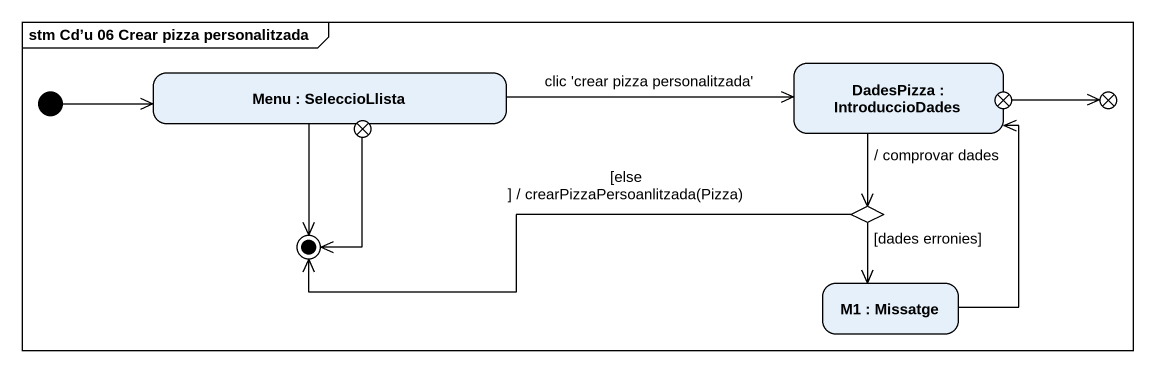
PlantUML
@startuml
mainframe stm Cd’u 06 Crear pizza personalitzada
hide empty description
state "DadesPizza : IntroduccioDades" as DadesPizza
state "Menu : SeleccioLlista" as Menu
state exit1 <<choice>>
state exit2 <<choice>>
state exit3 <<choice>>
state choice1 <<choice>>
state "M1 : Missatge" as M1
[*] -right-> Menu
DadesPizza --> choice1 : / comprovar dades
Menu -right-> DadesPizza : clic 'crear pizza personalitzada'
exit2 -right-> exit3
choice1 --> M1 : [dades erronies]
M1 -up-> DadesPizza
Menu --> [*]
exit1 --> [*]
choice1 -left-> [*] : [else ] / crearPizzaPersoanlitzada(Pizza)
@enduml
